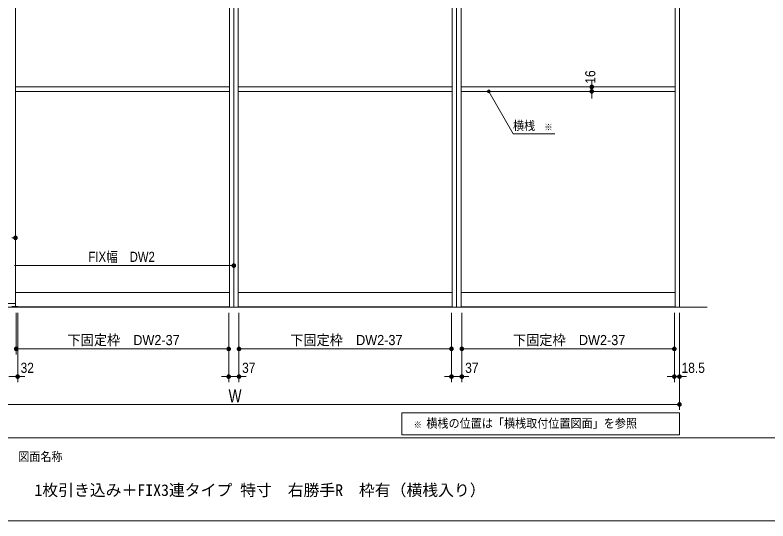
# Model space of a CAD drawing. Units: millimetres, scale not verified. Extents: x -6062 to 6062, y -3045 to 3045.
# Drawn here: x -3914 to -1201, y -2770 to -947 of the extents above; entities that cross this region are included whole.
import ezdxf
from ezdxf.enums import TextEntityAlignment as Align

# ---------------------------------------------------------------- set-up
doc = ezdxf.new("R2010")
doc.units = ezdxf.units.MM
doc.header["$LTSCALE"] = 20
doc.linetypes.add('DOUBLE_CHAIN1', pattern=[8.8, 5, -1, 0.6, -0.6, 0.6, -1])
for name, color, linetype, lineweight in [('0-0_2寸法-2', 7, 'Continuous', 9), ('0-1_0', 7, 'Continuous', 9), ('0-2_2寸法-1', 7, 'Continuous', 9), ('0-3_2寸法-3', 7, 'Continuous', 9), ('0-4_3一般', 7, 'Continuous', 9), ('0-5_1図面枠', 7, 'Continuous', 9)]:
    doc.layers.add(name, color=color, linetype=linetype, lineweight=lineweight)
doc.styles.add('ＭＳ ゴシック', font='')
doc.styles.add('ＭＳ Ｐゴシック', font='')
doc.styles.get('ＭＳ ゴシック').set_extended_font_data('MS Gothic')
doc.styles.get('ＭＳ Ｐゴシック').set_extended_font_data('MS PGothic')

# ---------------------------------------------------------------- blocks, each defined once
blk = doc.blocks.new('_Dot')
at = {"layer": '0-1_0'}
for p, q in [((-10, 0), (-20, 0)), ((9.78, 2), (-9.78, 2)), ((7.99, 6), (-7.99, 6)), ((9.16, -3.98), (-9.16, -3.98)), ((6, -7.98), (-6, -7.98))]:
    blk.add_line(p, q, dxfattribs=at)
for points in [[(10, 0), (9.92, 1.25), (9.69, 2.49), (9.3, 3.68), (8.76, 4.82), (8.09, 5.88), (7.29, 6.85), (6.37, 7.71), (5.36, 8.44), (4.26, 9.05), (3.09, 9.51), (1.87, 9.82), (0.63, 9.98), (-0.63, 9.98), (-1.87, 9.82), (-3.09, 9.51), (-4.26, 9.05), (-5.36, 8.44), (-6.37, 7.71), (-7.29, 6.85), (-8.09, 5.88), (-8.76, 4.82), (-9.3, 3.68), (-9.69, 2.49), (-9.92, 1.25), (-10, 0), (0, 0)], [(-10, 0), (-9.92, -1.25), (-9.69, -2.49), (-9.3, -3.68), (-8.76, -4.82), (-8.09, -5.88), (-7.29, -6.85), (-6.37, -7.71), (-5.36, -8.44), (-4.26, -9.05), (-3.09, -9.51), (-1.87, -9.82), (-0.63, -9.98), (0.63, -9.98), (1.87, -9.82), (3.09, -9.51), (4.26, -9.05), (5.36, -8.44), (6.37, -7.71), (7.29, -6.85), (8.09, -5.88), (8.76, -4.82), (9.3, -3.68), (9.69, -2.49), (9.92, -1.25), (10, 0), (0, 0)]]:
    blk.add_lwpolyline(points, close=True, dxfattribs=at)
blk = doc.blocks.new('グループ-9')
at = {"layer": '0-4_3一般'}
for p, q in [((5360, 7000), (5360, -40000)), ((-60560, -40000), (7360, -40000))]:
    blk.add_line(p, q, dxfattribs=at)
blk = doc.blocks.new('グループ-10')
at = {"layer": '0-4_3一般'}
for p, q in [((-42500, -40000), (-42500, 6840)), ((-27080, 6840), (-27080, -40000)), ((-26760, -40000), (-26760, 7000)), ((-26760, -40000), (-26760, 6840)), ((-26760, 6840), (-26760, -40000)), ((-26440, -40000), (-26440, 6840)), ((-11020, 6840), (-11020, -40000)), ((-10700, -40000), (-10700, 6840)), ((-10380, -40000), (-10380, 6840)), ((5040, 6840), (5040, -40000)), ((5360, 6840), (5360, -40000)), ((-42500, -24120), (-27080, -24120)), ((-26440, -24120), (-11020, -24120)), ((-10380, -24120), (5040, -24120)), ((-27080, -24440), (-42500, -24440)), ((-11020, -24440), (-26440, -24440)), ((5040, -24440), (-10380, -24440)), ((-42500, -38940), (-27080, -38940)), ((-26440, -38940), (-11020, -38940)), ((-10380, -38940), (5040, -38940)), ((-42500, -39740), (-58560, -39740)), ((-42820, -40000), (-26760, -40000)), ((-42760, -39942), (-42340, -39942)), ((-26760, -40000), (-10700, -40000)), ((-26390, -39970), (-26390, -40000)), ((-11070, -39970), (-26390, -39970)), ((-26390, -40000), (-11070, -40000)), ((-11070, -40000), (-11070, -39970)), ((-10700, -40000), (5360, -40000))]:
    blk.add_line(p, q, dxfattribs=at)
at = {"layer": '0-4_3一般', "linetype": 'DOUBLE_CHAIN1'}
for p, q in [((-27080, -24120), (-27080, -24440)), ((-26440, -24440), (-26440, -24120)), ((-11020, -24120), (-11020, -24440)), ((-10380, -24440), (-10380, -24120)), ((5040, -24120), (5040, -24440))]:
    blk.add_line(p, q, dxfattribs=at)
at = {"layer": '0-4_3一般'}
for points in [[(-26760, 6840), (-10700, 6840), (-10700, -40000)], [(-58560, 6100), (-42500, 6100), (-42500, -39740)], [(-42340, -39942), (-42340, -40000), (-42980, -40000)]]:
    blk.add_lwpolyline(points, dxfattribs=at)
for points in [[(-27130, -39970), (-42450, -39970), (-42450, -40000), (-27130, -40000)], [(4990, -39970), (-10330, -39970), (-10330, -40000), (4990, -40000)]]:
    blk.add_lwpolyline(points, close=True, dxfattribs=at)
blk.add_blockref('グループ-9', (0, 0), dxfattribs=at)
blk = doc.blocks.new('グループ-91')
at = {"layer": '0-5_1図面枠'}
blk.add_line((-80000, -49400), (80000, -49400), dxfattribs=at)
blk.add_lwpolyline([(-80000, 55400), (80000, 55400), (80000, -55400), (-80000, -55400)], close=True, dxfattribs=at)
blk = doc.blocks.new('図面枠')
at = {"layer": '0-5_1図面枠'}
blk.add_blockref('グループ-91', (0, 0), dxfattribs=at)
at = {"layer": '0-5_1図面枠', "style": 'ＭＳ ゴシック', "width": 0.9}
blk.add_text('図面名称', height=650.9, dxfattribs=at).set_placement((-42300.1, -51283.9), align=Align.BOTTOM_LEFT)

msp = doc.modelspace()

# ---------------------------------------------------------------- linework, layer by layer
at = {"layer": '0-0_2寸法-2'}
for p, q in [((-1835.5, -1193.29), (-1835.5, -1180.58)), ((-1835.5, -1206), (-1835.5, -1222)), ((-1815.5, -1206), (-1815.3, -1206)), ((-1835.5, -1234.71), (-1835.5, -1247.42)), ((-1815.5, -1222), (-1815.3, -1222)), ((-3904.5, -2020), (-3904.5, -2270)), ((-3144, -2020), (-3144, -2270)), ((-3107, -2020), (-3107, -2270)), ((-2341, -2020), (-2341, -2270)), ((-2304, -2020), (-2304, -2270)), ((-1538, -2020), (-1538, -2270)), ((-1519.5, -2020), (-1519.5, -2270)), ((-3936.5, -2250), (-3904.5, -2250)), ((-3891.79, -2250), (-3879.08, -2250)), ((-3156.71, -2250), (-3169.42, -2250)), ((-3144, -2250), (-3107, -2250)), ((-3094.29, -2250), (-3081.58, -2250)), ((-2353.71, -2250), (-2366.42, -2250)), ((-2304, -2250), (-2341, -2250)), ((-2291.29, -2250), (-2278.58, -2250)), ((-1550.71, -2250), (-1563.42, -2250)), ((-1538, -2250), (-1519.5, -2250)), ((-1506.79, -2250), (-1494.08, -2250))]:
    msp.add_line(p, q, dxfattribs=at)
at = {"layer": '0-2_2寸法-1'}
for p, q in [((-3912.5, -1730), (-3912.3, -1730)), ((-3125.5, -1830), (-3125.3, -1830)), ((-3138.21, -1850), (-3915.79, -1850)), ((-3910, -2020), (-3910, -2170)), ((-3144, -2020), (-3144, -2170)), ((-3107, -2020), (-3107, -2170)), ((-2341, -2020), (-2341, -2170)), ((-2304, -2020), (-2304, -2170)), ((-1538, -2020), (-1538, -2170)), ((-3156.71, -2150), (-3897.29, -2150)), ((-2353.71, -2150), (-3094.29, -2150)), ((-1550.71, -2150), (-2291.29, -2150)), ((-1519.5, -2270), (-1519.5, -2370)), ((-4709.79, -2350), (-1532.21, -2350))]:
    msp.add_line(p, q, dxfattribs=at)
at = {"layer": '0-3_2寸法-3'}
for p, q in [((-2206.33, -1217.01), (-2206.67, -1217.01)), ((-2206.33, -1217.01), (-2206.67, -1217.01)), ((-2201.61, -1221.01), (-2211.39, -1221.01)), ((-2202.5, -1225.01), (-2210.5, -1225.01))]:
    msp.add_line(p, q, dxfattribs=at)
msp.add_lwpolyline([(-1969.16, -1374.84), (-2118.26, -1374.84), (-2206.5, -1222)], dxfattribs=at)
msp.add_lwpolyline([(-2519.5, -2380), (-1519.5, -2380), (-1519.5, -2460), (-2519.5, -2460)], close=True, dxfattribs=at)
msp.add_circle((-2206.5, -1222), 5.01, dxfattribs=at)
msp.add_circle((-2206.5, -1222), 5.01, dxfattribs=at)

# ---------------------------------------------------------------- block references
at = {"layer": '0-0_2寸法-2', "xscale": 0.6356201, "yscale": 0.6356201}
for p, rotation in [((-1835.5, -1206), 270), ((-1835.5, -1222), 90), ((-3904.5, -2250), 180), ((-3107, -2250), 180), ((-2304, -2250), 180), ((-1519.5, -2250), 180)]:
    msp.add_blockref('_Dot', p, dxfattribs=dict(at, rotation=rotation))
for p in [(-3144, -2250), (-2341, -2250), (-1538, -2250)]:
    msp.add_blockref('_Dot', p, dxfattribs=at)
at = {"layer": '0-2_2寸法-1', "xscale": 0.6356201, "yscale": 0.6356201}
for p in [(-3912.5, -1750), (-3125.5, -1850), (-3144, -2150), (-2341, -2150), (-1538, -2150), (-1519.5, -2350)]:
    msp.add_blockref('_Dot', p, dxfattribs=at)
at = {"layer": '0-2_2寸法-1', "xscale": 0.6356201, "yscale": 0.6356201, "rotation": 180}
for p in [(-3910, -2150), (-3107, -2150), (-2304, -2150)]:
    msp.add_blockref('_Dot', p, dxfattribs=at)
at = {"layer": '0-4_3一般', "xscale": 0.05, "yscale": 0.05}
msp.add_blockref('グループ-10', (-1787.5, 0), dxfattribs=at)
at = {"layer": '0-5_1図面枠', "xscale": 0.05, "yscale": 0.05}
msp.add_blockref('図面枠', (-1787.5, 0), dxfattribs=at)

# ---------------------------------------------------------------- texts
at = {"layer": '0-0_2寸法-2', "style": 'ＭＳ Ｐゴシック', "width": 0.9}
msp.add_text('16', height=36.66, rotation=90, dxfattribs=at).set_placement((-1811.53, -1194.33), align=Align.BOTTOM_LEFT)
for s, height, p in [('32', 36.66, (-3894.09, -2247.52)), ('37', 36.66, (-3095.8, -2247.52)), ('37', 36.66, (-2291.8, -2247.52)), ('18.5', 36.69, (-1511.96, -2247.52))]:
    msp.add_text(s, height=height, dxfattribs=at).set_placement(p, align=Align.BOTTOM_LEFT)
at = {"layer": '0-2_2寸法-1', "style": 'ＭＳ Ｐゴシック'}
for s, height, width, p in [('FIX幅\u3000DW2', 36.69, 0.85, (-3649.5, -1847.65)), ('下固定枠\u3000DW2-37', 36.66, 0.95, (-3725.37, -2147.47)), ('下固定枠\u3000DW2-37', 36.66, 0.95, (-2922.37, -2147.47)), ('下固定枠\u3000DW2-37', 36.66, 0.95, (-2119.37, -2147.47)), ('W', 47.17, 0.8, (-3144.46, -2357.07))]:
    msp.add_text(s, height=height, dxfattribs=dict(at, width=width)).set_placement(p, align=Align.BOTTOM_LEFT)
at = {"layer": '0-3_2寸法-3', "style": 'ＭＳ ゴシック', "width": 0.9}
for s, height, p in [('横桟', 32.55, (-2119.61, -1371.66)), ('※', 23.31, (-2006.26, -1369.88)), ('※', 23.31, (-2477.52, -2442.25)), ('横桟の位置は「横桟取付位置図面」を参照', 32.55, (-2431.68, -2444.03))]:
    msp.add_text(s, height=height, dxfattribs=at).set_placement(p, align=Align.BOTTOM_LEFT)
at = {"layer": '0-5_1図面枠', "style": 'ＭＳ ゴシック'}
msp.add_text('1枚引き込み＋FIX3連タイプ 特寸\u3000右勝手R\u3000枠有（横桟入り）', height=41.84, dxfattribs=at).set_placement((-3844.15, -2692.37), align=Align.BOTTOM_LEFT)

doc.saveas('drawing.dxf')
